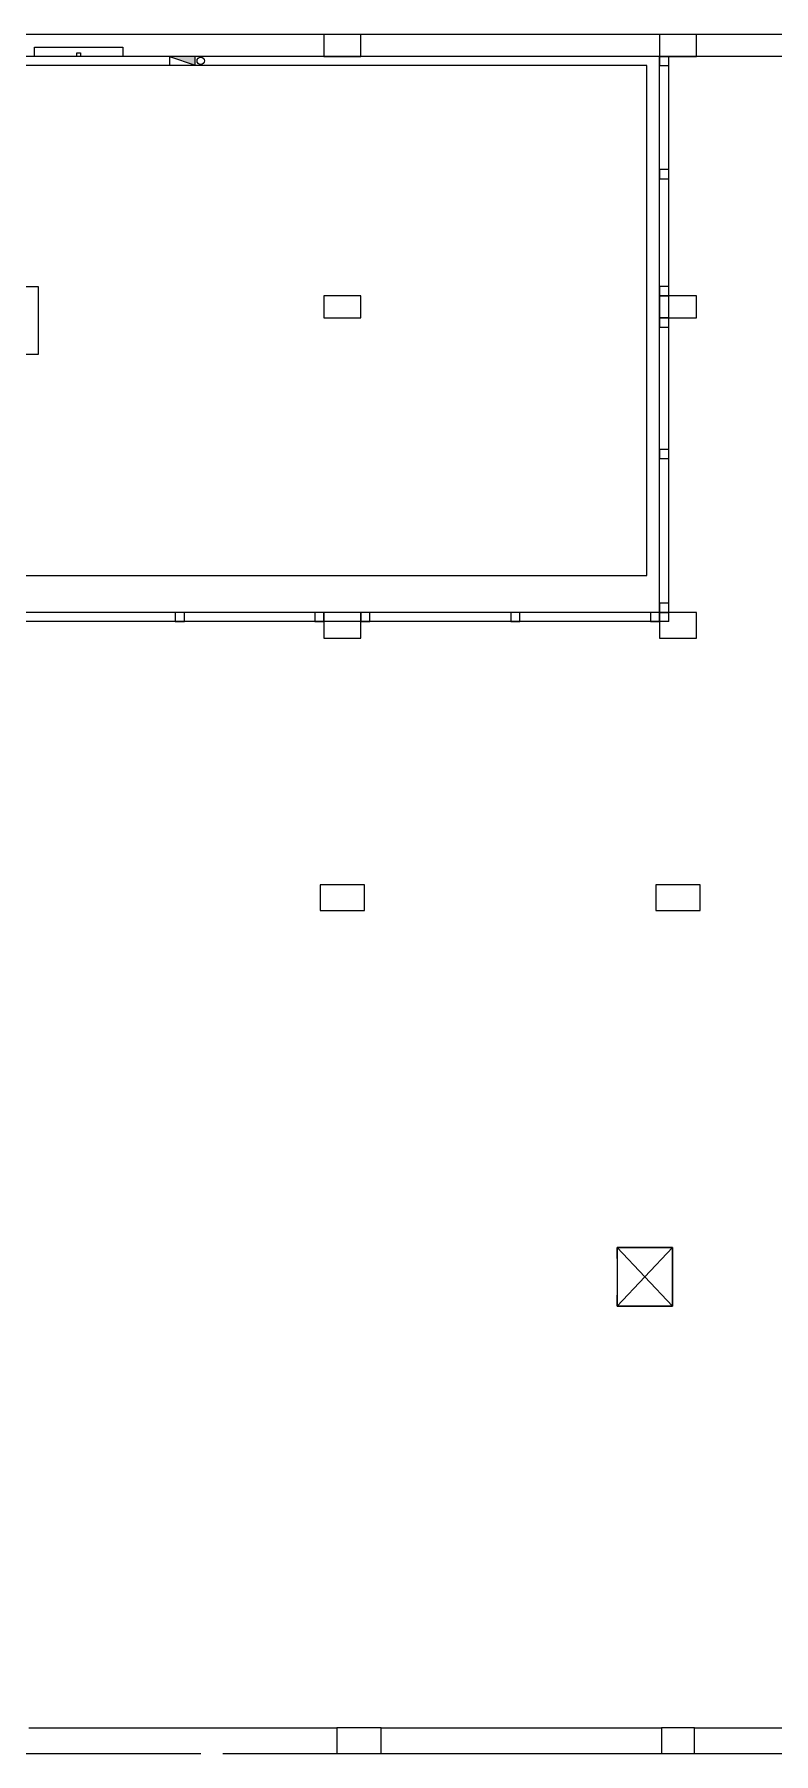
# Model space of a CAD drawing. Header units: metres. Extents: x -107920 to 223280, y -14950 to 38746.
# Drawn here: x -16590 to 3498, y -12950 to 33750 of the extents above; entities that cross this region are included whole.
import ezdxf

# ---------------------------------------------------------------- set-up
doc = ezdxf.new("R2010")
doc.units = ezdxf.units.M
for name, color, linetype in [('06A_结构柱', 4, 'Continuous'), ('07A_墙体', 4, 'Continuous'), ('07A_结构墙', 5, 'Continuous'), ('10A_电梯', 70, 'Continuous'), ('14A_离壁墙、装修线', 150, 'Continuous'), ('EQUIP_消火栓', 7, 'Continuous'), ('WALL', 5, 'Continuous'), ('动照孔洞及预埋件', 6, 'Continuous')]:
    doc.layers.add(name, color=color, linetype=linetype)

msp = doc.modelspace()

# ---------------------------------------------------------------- linework, layer by layer
at = {"layer": '06A_结构柱'}
for p, q in [((-7720, 33750, 0), (-8720, 33750, 0)), ((-8720, 33750, 0), (-8720, 33150, 0)), ((-7720, 33150, 0), (-7720, 33750, 0)), ((1400, 33750, 0), (400, 33750, 0)), ((400, 33750, 0), (400, 33150, 0)), ((1400, 33150, 0), (1400, 33750, 0)), ((-8720, 33150, 0), (-7720, 33150, 0)), ((650, 33150), (400, 33150)), ((400, 33150), (400, 32900)), ((400, 33150, 0), (1400, 33150, 0)), ((400, 32900), (650, 32900)), ((650, 32900), (650, 33150)), ((650, 30075), (400, 30075)), ((400, 30075), (400, 29825)), ((650, 29825), (650, 30075)), ((400, 29825), (650, 29825)), ((-7720, 26650, 0), (-8720, 26650, 0)), ((-8720, 26650, 0), (-8720, 26050, 0)), ((-7720, 26050, 0), (-7720, 26650, 0)), ((650, 26900), (400, 26900)), ((400, 26900), (400, 26650)), ((400, 26650), (650, 26650)), ((1400, 26650, 0), (400, 26650, 0)), ((400, 26650, 0), (400, 26050, 0)), ((650, 26650), (650, 26900)), ((1400, 26050, 0), (1400, 26650, 0)), ((-8720, 26050, 0), (-7720, 26050, 0)), ((650, 26050), (400, 26050)), ((400, 26050), (400, 25800)), ((400, 26050, 0), (1400, 26050, 0)), ((400, 25800), (650, 25800)), ((650, 25800), (650, 26050)), ((650, 22475), (400, 22475)), ((400, 22475), (400, 22225)), ((650, 22225), (650, 22475)), ((400, 22225), (650, 22225)), ((650, 18300), (400, 18300)), ((400, 18300), (400, 18050)), ((650, 18050), (650, 18300)), ((-12515, 18050), (-12765, 18050)), ((-12765, 18050), (-12765, 17800)), ((-12765, 17800), (-12515, 17800)), ((-12515, 17800), (-12515, 18050)), ((-8720, 18050), (-8970, 18050)), ((-8970, 18050), (-8970, 17800)), ((-8970, 17800), (-8720, 17800)), ((-8720, 17800), (-8720, 18050)), ((-7720, 18050, 0), (-8720, 18050, 0)), ((-8720, 18050, 0), (-8720, 17350, 0)), ((-7470, 18050), (-7720, 18050)), ((-7720, 18050), (-7720, 17800)), ((-7720, 17350, 0), (-7720, 18050, 0)), ((-7720, 17800), (-7470, 17800)), ((-7470, 17800), (-7470, 18050)), ((-3395, 18050), (-3645, 18050)), ((-3645, 18050), (-3645, 17800)), ((-3645, 17800), (-3395, 17800)), ((-3395, 17800), (-3395, 18050)), ((400, 18050), (150, 18050)), ((150, 18050), (150, 17800)), ((150, 17800), (400, 17800)), ((400, 17800), (400, 18050)), ((400, 18050), (650, 18050)), ((1400, 18050, 0), (400, 18050, 0)), ((400, 18050, 0), (400, 17350, 0)), ((1400, 17350, 0), (1400, 18050, 0)), ((-8720, 17350, 0), (-7720, 17350, 0)), ((400, 17350, 0), (1400, 17350, 0)), ((-7620, 10650, 0), (-8820, 10650, 0)), ((-8820, 10650, 0), (-8820, 9950, 0)), ((-7620, 9950, 0), (-7620, 10650, 0)), ((1500, 10650, 0), (300, 10650, 0)), ((300, 10650, 0), (300, 9950, 0)), ((1500, 9950, 0), (1500, 10650, 0)), ((-8820, 9950, 0), (-7620, 9950, 0)), ((300, 9950, 0), (1500, 9950, 0)), ((-7170, -12250), (-8370, -12250)), ((-8370, -12250), (-8370, -12950)), ((-7170, -12950), (-7170, -12250)), ((1350, -12250), (450, -12250)), ((450, -12250), (450, -12950)), ((1350, -12950), (1350, -12250)), ((-8370, -12950), (-7170, -12950)), ((450, -12950), (1350, -12950))]:
    msp.add_line(p, q, dxfattribs=at)
at = {"layer": '07A_墙体'}
for p, q in [((400, 18050), (400, 33150)), ((650, 17800), (650, 33150)), ((400, 18050), (-16840, 18050)), ((650, 17800), (-16840, 17800))]:
    msp.add_line(p, q, dxfattribs=at)
at = {"layer": '07A_结构墙'}
for p, q in [((500, 33750), (-30700, 33750)), ((19140, 33750), (500, 33750)), ((500, 33150), (-31000, 33150)), ((19140, 33150), (500, 33150))]:
    msp.add_line(p, q, dxfattribs=at)
at = {"layer": '10A_电梯'}
for p, q in [((-750, 500), (-750, 800)), ((-750, 800), (750, 800)), ((-750, 800), (750, -800)), ((750, 800), (-750, -800)), ((750, 800), (-750, 800)), ((-750, 800), (-750, -800)), ((750, 800), (750, -800)), ((750, -800), (750, 800)), ((-750, -800), (-750, -500)), ((750, -800), (-750, -800)), ((-750, -800), (750, -800))]:
    msp.add_line(p, q, dxfattribs=at)
at = {"layer": '14A_离壁墙、装修线'}
for p, q in [((50, 32900, 0), (-35980, 32900, 0)), ((50, 19050, 0), (50, 32900, 0)), ((-35830, 26900, 0), (-16490, 26900, 0)), ((-16490, 26900, 0), (-16490, 25050, 0)), ((-16490, 25050, 0), (-35830, 25049, 0)), ((-35830, 19050, 0), (50, 19050, 0))]:
    msp.add_line(p, q, dxfattribs=at)
at = {"layer": 'EQUIP_消火栓', "color": 0}
for p, q in [((-12920, 33150), (-12220, 32910)), ((-12220, 33150), (-12920, 33150)), ((-12920, 33150), (-12920, 32910)), ((-12920, 32910), (-12220, 32910)), ((-12220, 32910), (-12220, 33150))]:
    msp.add_line(p, q, dxfattribs=at)
msp.add_circle((-12070, 33030), 100, dxfattribs=at)
msp.add_solid([(-12220, 33150), (-12220, 32910), (-12920, 33150)], dxfattribs=at)
at = {"layer": 'WALL'}
for p, q in [((-16740, -12250), (-11470, -12250)), ((-11470, -12250), (-8370, -12250)), ((-7170, -12250), (450, -12250)), ((1350, -12250), (9570, -12250)), ((-17340, -12950), (-12070, -12950)), ((-11470, -12950), (-8370, -12950)), ((-7770, -12950), (450, -12950)), ((1350, -12950), (9570, -12950))]:
    msp.add_line(p, q, dxfattribs=at)
at = {"layer": '动照孔洞及预埋件'}
for p, q in [((-16590, 33400, 0), (-14190, 33400, 0)), ((-16590, 33150, 0), (-16590, 33400, 0)), ((-15440, 33250, 0), (-15340, 33250, 0)), ((-15440, 33150, 0), (-15440, 33250, 0)), ((-15340, 33250, 0), (-15340, 33150, 0)), ((-14190, 33400, 0), (-14190, 33150, 0)), ((-14190, 33150, 0), (-16590, 33150, 0)), ((-15340, 33150, 0), (-15440, 33150, 0))]:
    msp.add_line(p, q, dxfattribs=at)

doc.saveas('drawing.dxf')
